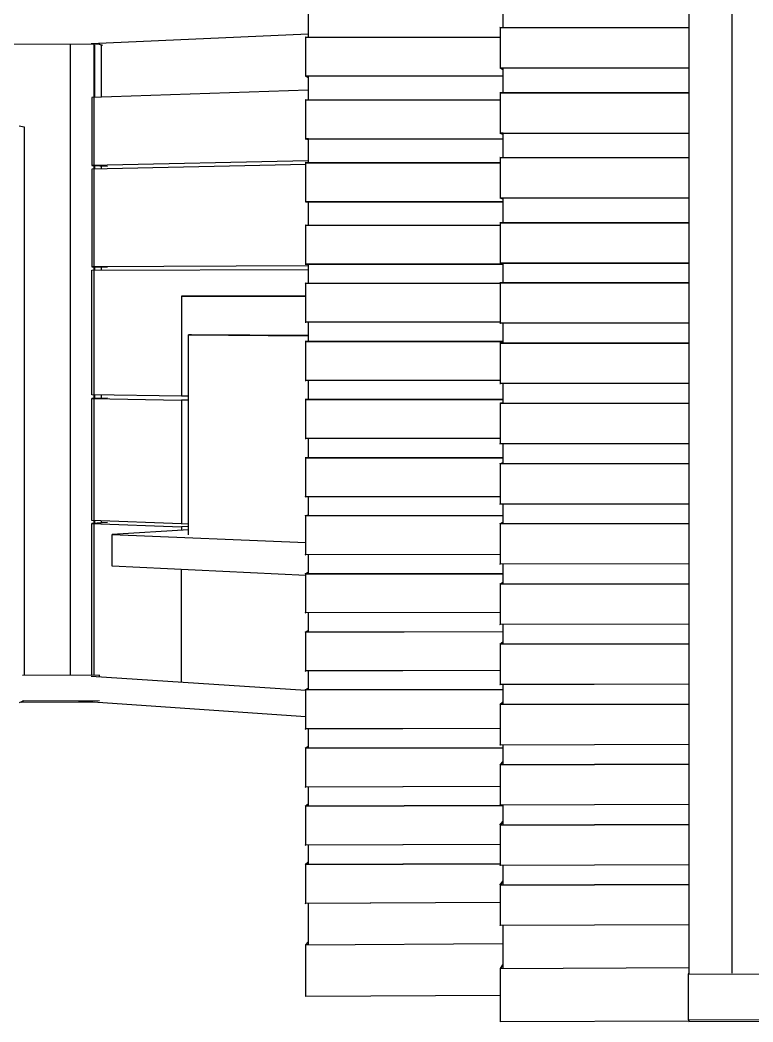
# Model space of a CAD drawing. Header units: millimetres. Extents: x -10.3 to 0, y 0 to 5.9.
# Drawn here: x -8.35 to -6.169, y 0.764 to 3.746 of the extents above; entities that cross this region are included whole.
import ezdxf

# ---------------------------------------------------------------- set-up
doc = ezdxf.new("R2010")
doc.units = ezdxf.units.MM

msp = doc.modelspace()

# ---------------------------------------------------------------- linework, layer by layer
for p, q in [((-6.36, 4.24), (-6.36, 0.908)), ((-6.232, 4.239), (-6.232, 0.909)), ((-6.913, 3.796), (-6.913, 3.722)), ((-7.493, 3.765), (-7.493, 3.694)), ((-7.493, 3.703), (-8.138, 3.675)), ((-6.36, 3.722), (-6.922, 3.723)), ((-6.922, 3.723), (-6.92, 3.721)), ((-6.92, 3.603), (-6.92, 3.723)), ((-6.92, 3.723), (-6.36, 3.722)), ((-8.114, 3.673), (-8.831, 3.674)), ((-8.201, 3.673), (-8.201, 1.795)), ((-8.129, 1.796), (-8.129, 3.673)), ((-8.127, 3.515), (-8.127, 3.671)), ((-8.114, 3.673), (-8.114, 3.675)), ((-8.104, 3.67), (-8.114, 3.673)), ((-8.108, 3.516), (-8.108, 3.673)), ((-6.92, 3.694), (-7.502, 3.695)), ((-7.502, 3.695), (-7.5, 3.694)), ((-7.5, 3.579), (-7.5, 3.695)), ((-7.5, 3.695), (-6.92, 3.694)), ((-6.913, 3.578), (-7.502, 3.579)), ((-7.502, 3.579), (-7.493, 3.575)), ((-7.493, 3.576), (-7.5, 3.579)), ((-7.492, 3.578), (-7.5, 3.579)), ((-7.5, 3.579), (-6.913, 3.578)), ((-7.493, 3.578), (-7.493, 3.508)), ((-6.36, 3.602), (-6.922, 3.603)), ((-6.922, 3.603), (-6.913, 3.598)), ((-6.913, 3.599), (-6.92, 3.603)), ((-6.912, 3.602), (-6.92, 3.603)), ((-6.92, 3.603), (-6.36, 3.602)), ((-6.913, 3.602), (-6.913, 3.529)), ((-7.493, 3.537), (-8.136, 3.515)), ((-6.36, 3.529), (-6.922, 3.529)), ((-6.922, 3.529), (-6.92, 3.528)), ((-6.92, 3.409), (-6.92, 3.529)), ((-6.92, 3.529), (-6.36, 3.528)), ((-8.136, 3.515), (-8.136, 3.313)), ((-6.92, 3.507), (-7.502, 3.508)), ((-7.502, 3.508), (-7.5, 3.507)), ((-7.5, 3.392), (-7.5, 3.508)), ((-7.5, 3.508), (-6.92, 3.507)), ((-8.353, 3.431), (-8.338, 3.428)), ((-8.338, 3.428), (-8.338, 1.797)), ((-6.36, 3.408), (-6.922, 3.409)), ((-6.922, 3.409), (-6.913, 3.406)), ((-6.913, 3.406), (-6.92, 3.409)), ((-6.912, 3.409), (-6.92, 3.409)), ((-6.92, 3.409), (-6.36, 3.408)), ((-6.913, 3.409), (-6.913, 3.335)), ((-6.913, 3.391), (-7.502, 3.392)), ((-7.502, 3.392), (-7.493, 3.39)), ((-7.493, 3.39), (-7.5, 3.392)), ((-7.492, 3.392), (-7.5, 3.392)), ((-7.5, 3.392), (-6.913, 3.391)), ((-7.493, 3.392), (-7.493, 3.321)), ((-7.493, 3.327), (-8.136, 3.313)), ((-7.5, 3.316), (-8.136, 3.302)), ((-8.136, 3.313), (-8.09, 3.311)), ((-8.127, 3.302), (-8.127, 3.312)), ((-8.108, 3.303), (-8.108, 3.312)), ((-6.92, 3.321), (-7.502, 3.322)), ((-7.502, 3.322), (-7.499, 3.321)), ((-7.5, 3.205), (-7.5, 3.321)), ((-7.5, 3.321), (-6.92, 3.321)), ((-6.36, 3.335), (-6.922, 3.336)), ((-6.922, 3.336), (-6.92, 3.335)), ((-6.92, 3.216), (-6.92, 3.336)), ((-6.92, 3.336), (-6.36, 3.335)), ((-8.136, 3.302), (-8.136, 3.011)), ((-6.913, 3.205), (-7.502, 3.206)), ((-7.502, 3.206), (-7.5, 3.205)), ((-7.493, 3.204), (-7.5, 3.205)), ((-7.492, 3.205), (-7.5, 3.205)), ((-7.5, 3.205), (-6.913, 3.205)), ((-7.493, 3.205), (-7.493, 3.134)), ((-6.36, 3.215), (-6.922, 3.216)), ((-6.922, 3.216), (-6.913, 3.213)), ((-6.913, 3.214), (-6.92, 3.216)), ((-6.912, 3.215), (-6.92, 3.216)), ((-6.92, 3.216), (-6.36, 3.215)), ((-6.913, 3.215), (-6.913, 3.142)), ((-6.92, 3.134), (-7.502, 3.135)), ((-7.502, 3.135), (-7.5, 3.134)), ((-7.5, 3.019), (-7.5, 3.135)), ((-7.5, 3.135), (-6.92, 3.134)), ((-6.36, 3.142), (-6.922, 3.142)), ((-6.922, 3.142), (-6.92, 3.142)), ((-6.92, 3.022), (-6.92, 3.142)), ((-6.92, 3.142), (-6.36, 3.142)), ((-7.493, 3.014), (-8.136, 3.011)), ((-6.913, 3.019), (-7.502, 3.019)), ((-7.502, 3.019), (-7.493, 3.018)), ((-7.493, 3.018), (-7.5, 3.019)), ((-7.5, 3.019), (-6.913, 3.018)), ((-7.492, 3.018), (-7.5, 3.019)), ((-7.493, 3.018), (-7.493, 2.962)), ((-6.36, 3.022), (-6.922, 3.022)), ((-6.922, 3.022), (-6.92, 3.022)), ((-6.913, 3.021), (-6.92, 3.022)), ((-6.92, 3.022), (-6.36, 3.022)), ((-6.913, 3.022), (-6.913, 2.963)), ((-8.136, 3.011), (-8.09, 3.011)), ((-8.136, 3.001), (-7.493, 3.003)), ((-8.136, 2.63), (-8.136, 3.001)), ((-8.127, 3.001), (-8.127, 3.011)), ((-8.108, 3.001), (-8.108, 3.011)), ((-6.92, 2.961), (-7.502, 2.962)), ((-7.502, 2.962), (-7.5, 2.961)), ((-7.5, 2.846), (-7.5, 2.962)), ((-7.5, 2.962), (-6.92, 2.962)), ((-6.36, 2.963), (-6.922, 2.963)), ((-6.922, 2.963), (-6.92, 2.962)), ((-6.92, 2.843), (-6.92, 2.963)), ((-6.92, 2.963), (-6.36, 2.963)), ((-7.5, 2.924), (-7.87, 2.924)), ((-7.87, 2.924), (-7.87, 2.626)), ((-7.87, 2.924), (-7.5, 2.924)), ((-6.92, 2.846), (-7.502, 2.846)), ((-7.502, 2.846), (-7.5, 2.846)), ((-6.92, 2.846), (-7.5, 2.846)), ((-7.493, 2.846), (-7.493, 2.789)), ((-6.36, 2.843), (-6.922, 2.843)), ((-6.922, 2.843), (-6.92, 2.843)), ((-6.36, 2.843), (-6.92, 2.843)), ((-6.913, 2.843), (-6.913, 2.784)), ((-7.849, 2.214), (-7.849, 2.809)), ((-7.849, 2.809), (-7.493, 2.806)), ((-7.84, 2.809), (-7.849, 2.809)), ((-7.493, 2.807), (-7.84, 2.809)), ((-6.913, 2.789), (-7.502, 2.789)), ((-7.502, 2.789), (-7.493, 2.789)), ((-7.492, 2.789), (-7.5, 2.789)), ((-7.5, 2.789), (-7.493, 2.789)), ((-7.5, 2.673), (-7.5, 2.789)), ((-7.5, 2.789), (-6.913, 2.789)), ((-6.922, 2.784), (-6.913, 2.785)), ((-6.36, 2.784), (-6.922, 2.784)), ((-6.912, 2.784), (-6.92, 2.784)), ((-6.92, 2.784), (-6.913, 2.784)), ((-6.92, 2.664), (-6.92, 2.784)), ((-6.92, 2.784), (-6.36, 2.784)), ((-6.92, 2.673), (-7.502, 2.673)), ((-7.502, 2.673), (-7.5, 2.673)), ((-6.92, 2.673), (-7.5, 2.673)), ((-7.493, 2.673), (-7.493, 2.616)), ((-6.36, 2.664), (-6.922, 2.664)), ((-6.922, 2.664), (-6.92, 2.664)), ((-6.36, 2.664), (-6.92, 2.664)), ((-6.913, 2.664), (-6.913, 2.605)), ((-7.87, 2.626), (-8.136, 2.63)), ((-8.127, 2.619), (-8.127, 2.63)), ((-8.108, 2.619), (-8.108, 2.63)), ((-7.849, 2.626), (-7.87, 2.626)), ((-8.09, 2.62), (-8.136, 2.619)), ((-8.136, 2.256), (-8.136, 2.619)), ((-8.136, 2.619), (-7.87, 2.614)), ((-7.87, 2.614), (-7.87, 2.246)), ((-7.849, 2.614), (-7.87, 2.614)), ((-7.502, 2.616), (-7.493, 2.617)), ((-6.913, 2.616), (-7.502, 2.616)), ((-7.5, 2.616), (-7.493, 2.617)), ((-7.492, 2.616), (-7.5, 2.616)), ((-7.5, 2.5), (-7.5, 2.616)), ((-7.5, 2.616), (-6.913, 2.616)), ((-6.922, 2.604), (-6.913, 2.606)), ((-6.36, 2.604), (-6.922, 2.604)), ((-6.92, 2.605), (-6.913, 2.606)), ((-6.912, 2.605), (-6.92, 2.605)), ((-6.92, 2.484), (-6.92, 2.605)), ((-6.92, 2.605), (-6.36, 2.605)), ((-6.92, 2.5), (-7.502, 2.5)), ((-7.502, 2.5), (-7.5, 2.5)), ((-6.92, 2.5), (-7.5, 2.5)), ((-7.493, 2.5), (-7.493, 2.443)), ((-6.922, 2.484), (-6.92, 2.485)), ((-6.36, 2.484), (-6.922, 2.484)), ((-6.36, 2.484), (-6.92, 2.484)), ((-6.913, 2.484), (-6.913, 2.425)), ((-7.502, 2.443), (-7.493, 2.445)), ((-7.5, 2.443), (-7.493, 2.445)), ((-6.913, 2.443), (-7.502, 2.443)), ((-7.492, 2.443), (-7.5, 2.443)), ((-7.5, 2.327), (-7.5, 2.443)), ((-7.5, 2.443), (-6.913, 2.443)), ((-6.922, 2.425), (-6.913, 2.429)), ((-6.36, 2.426), (-6.922, 2.425)), ((-6.92, 2.425), (-6.913, 2.428)), ((-6.92, 2.425), (-6.36, 2.426)), ((-6.912, 2.425), (-6.92, 2.425)), ((-6.92, 2.305), (-6.92, 2.425)), ((-7.502, 2.327), (-7.5, 2.328)), ((-6.92, 2.327), (-7.502, 2.327)), ((-6.92, 2.328), (-7.5, 2.327)), ((-7.493, 2.327), (-7.493, 2.27)), ((-6.922, 2.305), (-6.92, 2.306)), ((-6.36, 2.305), (-6.922, 2.305)), ((-6.36, 2.306), (-6.92, 2.305)), ((-6.913, 2.305), (-6.913, 2.246)), ((-7.502, 2.27), (-7.493, 2.273)), ((-6.913, 2.271), (-7.502, 2.27)), ((-7.5, 2.27), (-7.493, 2.272)), ((-7.5, 2.27), (-6.913, 2.271)), ((-7.492, 2.27), (-7.5, 2.27)), ((-7.5, 2.154), (-7.5, 2.27)), ((-7.87, 2.246), (-8.136, 2.256)), ((-8.09, 2.25), (-8.136, 2.247)), ((-8.136, 1.796), (-8.136, 2.247)), ((-8.136, 2.247), (-7.87, 2.237)), ((-8.127, 2.247), (-8.127, 2.256)), ((-8.108, 2.248), (-8.108, 2.255)), ((-7.87, 2.246), (-7.849, 2.247)), ((-7.849, 2.238), (-7.87, 2.237)), ((-7.87, 2.237), (-7.87, 2.226)), ((-6.922, 2.246), (-6.913, 2.251)), ((-6.36, 2.247), (-6.922, 2.246)), ((-6.92, 2.246), (-6.913, 2.25)), ((-6.92, 2.246), (-6.36, 2.247)), ((-6.912, 2.246), (-6.92, 2.246)), ((-6.92, 2.126), (-6.92, 2.246)), ((-7.849, 2.228), (-8.076, 2.215)), ((-8.076, 2.12), (-8.076, 2.215)), ((-8.076, 2.215), (-7.5, 2.191)), ((-6.92, 2.155), (-7.502, 2.154)), ((-7.502, 2.154), (-7.5, 2.155)), ((-6.92, 2.155), (-7.5, 2.154)), ((-7.493, 2.154), (-7.493, 2.097)), ((-7.5, 2.093), (-8.076, 2.12)), ((-6.36, 2.127), (-6.922, 2.126)), ((-6.922, 2.126), (-6.92, 2.127)), ((-6.36, 2.127), (-6.92, 2.126)), ((-6.913, 2.126), (-6.913, 2.067)), ((-7.87, 1.775), (-7.87, 2.11)), ((-7.502, 2.098), (-7.493, 2.102)), ((-6.913, 2.098), (-7.502, 2.098)), ((-7.5, 2.097), (-7.493, 2.1)), ((-7.5, 2.097), (-6.913, 2.098)), ((-7.492, 2.097), (-7.5, 2.097)), ((-7.5, 1.981), (-7.5, 2.097)), ((-6.922, 2.067), (-6.913, 2.073)), ((-6.36, 2.068), (-6.922, 2.067)), ((-6.92, 2.067), (-6.913, 2.071)), ((-6.92, 2.067), (-6.36, 2.068)), ((-6.912, 2.067), (-6.92, 2.067)), ((-6.92, 1.947), (-6.92, 2.067)), ((-6.92, 1.982), (-7.502, 1.981)), ((-7.502, 1.981), (-7.5, 1.982)), ((-6.92, 1.982), (-7.5, 1.981)), ((-7.493, 1.981), (-7.493, 1.924)), ((-6.36, 1.948), (-6.922, 1.947)), ((-6.922, 1.947), (-6.92, 1.948)), ((-6.36, 1.948), (-6.92, 1.947)), ((-6.913, 1.947), (-6.913, 1.888)), ((-7.502, 1.924), (-7.493, 1.929)), ((-6.913, 1.925), (-7.502, 1.924)), ((-7.5, 1.924), (-7.493, 1.928)), ((-7.5, 1.924), (-6.913, 1.926)), ((-7.492, 1.925), (-7.5, 1.924)), ((-7.5, 1.809), (-7.5, 1.924)), ((-6.922, 1.888), (-6.913, 1.895)), ((-6.36, 1.889), (-6.922, 1.888)), ((-6.92, 1.888), (-6.913, 1.893)), ((-6.92, 1.888), (-6.36, 1.889)), ((-6.912, 1.888), (-6.92, 1.888)), ((-6.92, 1.768), (-6.92, 1.888)), ((-8.114, 1.796), (-8.343, 1.795)), ((-8.138, 1.793), (-7.5, 1.751)), ((-8.114, 1.793), (-8.114, 1.796)), ((-6.92, 1.81), (-7.502, 1.808)), ((-7.502, 1.808), (-7.5, 1.809)), ((-6.92, 1.81), (-7.5, 1.809)), ((-7.493, 1.809), (-7.493, 1.752)), ((-6.36, 1.769), (-6.922, 1.767)), ((-6.922, 1.767), (-6.92, 1.769)), ((-6.36, 1.769), (-6.92, 1.768)), ((-6.913, 1.768), (-6.913, 1.709)), ((-7.502, 1.752), (-7.493, 1.757)), ((-6.913, 1.753), (-7.502, 1.752)), ((-7.5, 1.752), (-7.493, 1.756)), ((-7.5, 1.752), (-6.913, 1.753)), ((-7.492, 1.752), (-7.5, 1.752)), ((-7.5, 1.636), (-7.5, 1.752)), ((-8.339, 1.72), (-8.353, 1.714)), ((-8.347, 1.716), (-8.127, 1.717)), ((-8.343, 1.72), (-8.114, 1.721)), ((-8.176, 1.72), (-7.5, 1.673)), ((-6.922, 1.709), (-6.913, 1.717)), ((-6.36, 1.71), (-6.922, 1.709)), ((-6.92, 1.709), (-6.913, 1.715)), ((-6.92, 1.709), (-6.36, 1.71)), ((-6.912, 1.709), (-6.92, 1.709)), ((-6.92, 1.588), (-6.92, 1.709)), ((-6.92, 1.637), (-7.502, 1.635)), ((-7.502, 1.635), (-7.5, 1.636)), ((-6.92, 1.637), (-7.5, 1.636)), ((-7.493, 1.636), (-7.493, 1.579)), ((-7.502, 1.579), (-7.493, 1.585)), ((-7.5, 1.579), (-7.493, 1.584)), ((-6.36, 1.59), (-6.922, 1.588)), ((-6.922, 1.588), (-6.92, 1.59)), ((-6.36, 1.59), (-6.92, 1.588)), ((-6.913, 1.588), (-6.913, 1.529)), ((-6.913, 1.58), (-7.502, 1.579)), ((-7.5, 1.579), (-6.913, 1.58)), ((-7.492, 1.579), (-7.5, 1.579)), ((-7.5, 1.463), (-7.5, 1.579)), ((-6.922, 1.529), (-6.913, 1.539)), ((-6.36, 1.531), (-6.922, 1.529)), ((-6.92, 1.529), (-6.913, 1.537)), ((-6.92, 1.529), (-6.36, 1.531)), ((-6.912, 1.53), (-6.92, 1.529)), ((-6.92, 1.409), (-6.92, 1.529)), ((-6.92, 1.465), (-7.502, 1.463)), ((-7.502, 1.463), (-7.5, 1.464)), ((-6.92, 1.465), (-7.5, 1.463)), ((-7.493, 1.463), (-7.493, 1.406)), ((-7.502, 1.406), (-7.493, 1.413)), ((-6.913, 1.408), (-7.502, 1.406)), ((-7.5, 1.406), (-7.493, 1.411)), ((-7.5, 1.406), (-6.913, 1.408)), ((-7.492, 1.406), (-7.5, 1.406)), ((-7.5, 1.29), (-7.5, 1.406)), ((-6.36, 1.411), (-6.922, 1.409)), ((-6.922, 1.409), (-6.92, 1.411)), ((-6.36, 1.411), (-6.92, 1.409)), ((-6.913, 1.409), (-6.913, 1.35)), ((-6.922, 1.35), (-6.913, 1.361)), ((-6.36, 1.352), (-6.922, 1.35)), ((-6.92, 1.35), (-6.913, 1.359)), ((-6.92, 1.35), (-6.36, 1.352)), ((-6.912, 1.351), (-6.92, 1.35)), ((-6.92, 1.23), (-6.92, 1.35)), ((-6.92, 1.292), (-7.502, 1.29)), ((-7.502, 1.29), (-7.5, 1.291)), ((-6.92, 1.292), (-7.5, 1.29)), ((-7.493, 1.29), (-7.493, 1.233)), ((-7.502, 1.233), (-7.493, 1.241)), ((-6.92, 1.235), (-7.502, 1.233)), ((-7.5, 1.233), (-7.493, 1.239)), ((-7.5, 1.233), (-6.92, 1.235)), ((-7.492, 1.234), (-7.5, 1.233)), ((-7.5, 1.117), (-7.5, 1.233)), ((-6.36, 1.232), (-6.922, 1.23)), ((-6.922, 1.23), (-6.92, 1.232)), ((-6.36, 1.232), (-6.92, 1.23)), ((-6.913, 1.23), (-6.913, 1.171)), ((-6.922, 1.171), (-6.913, 1.183)), ((-6.36, 1.173), (-6.922, 1.171)), ((-6.92, 1.171), (-6.913, 1.181)), ((-6.92, 1.171), (-6.36, 1.173)), ((-6.912, 1.172), (-6.92, 1.171)), ((-6.92, 1.051), (-6.92, 1.171)), ((-6.92, 1.119), (-7.502, 1.117)), ((-7.502, 1.117), (-7.5, 1.118)), ((-6.92, 1.119), (-7.5, 1.117)), ((-7.493, 1.117), (-7.493, 0.994)), ((-6.36, 1.053), (-6.922, 1.051)), ((-6.922, 1.051), (-6.92, 1.053)), ((-6.36, 1.053), (-6.92, 1.051)), ((-6.913, 1.051), (-6.913, 0.923)), ((-7.5, 0.994), (-7.493, 1.001)), ((-7.5, 0.994), (-6.913, 0.997)), ((-7.492, 0.995), (-7.5, 0.994)), ((-7.5, 0.84), (-7.5, 0.994)), ((-6.92, 0.923), (-6.913, 0.934)), ((-6.92, 0.923), (-6.36, 0.926)), ((-6.912, 0.924), (-6.92, 0.923)), ((-6.92, 0.764), (-6.92, 0.923)), ((-6.36, 0.91), (-6.362, 0.905)), ((-5.424, 0.909), (-6.362, 0.905)), ((-6.362, 0.905), (-6.362, 0.77)), ((-7.5, 0.857), (-7.501, 0.856)), ((-6.92, 0.843), (-7.5, 0.84)), ((-6.36, 0.766), (-6.92, 0.764)), ((-6.362, 0.77), (-5.424, 0.775)), ((-6.36, 0.765), (-5.424, 0.77)), ((-6.36, 0.77), (-6.36, 0.765))]:
    msp.add_line(p, q)

doc.saveas('drawing.dxf')
